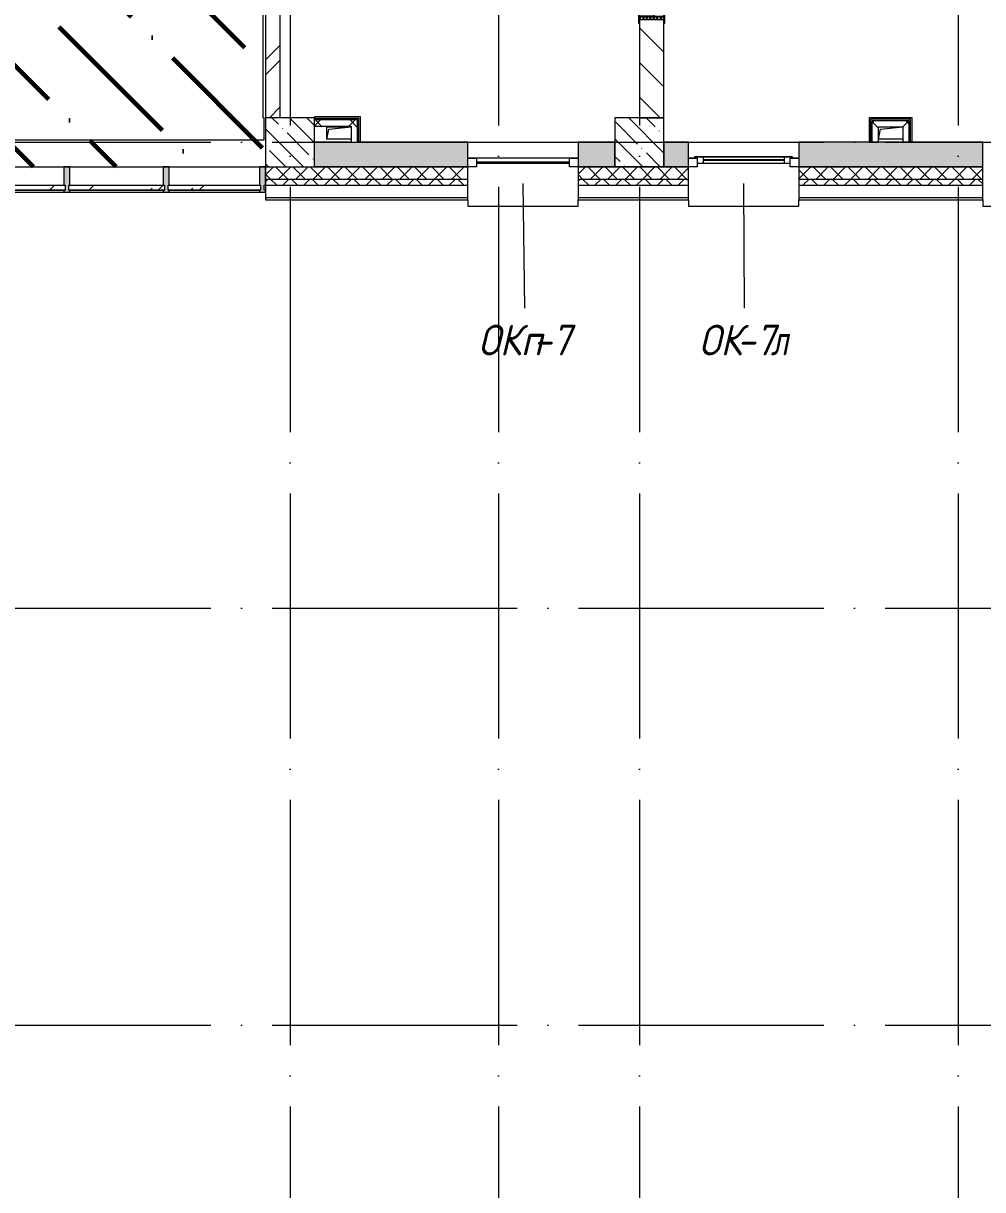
# Model space of a CAD drawing. Header units: millimetres. Extents: x -68946 to 288321, y -402657 to 324925.
# Drawn here: x 90212 to 98038, y 17884 to 27395 of the extents above; entities that cross this region are included whole.
import ezdxf

# ---------------------------------------------------------------- set-up
doc = ezdxf.new("R2010")
doc.units = ezdxf.units.MM
doc.linetypes.add('ADSK_Линия сетки', pattern=[2500, 2000, -250, 0, -250])
for name, color, linetype, lineweight in [('3.4) ПТ-2.15    4 вып', 200, 'Continuous', 60), ('A-DETL-GENF-OTLN', 250, 'Continuous', 5), ('A-DOOR-____-MCUT', 250, 'Continuous', 5), ('A-DOOR-____-OTLN', 250, 'Continuous', 5), ('A-DOOR-FRAM-MCUT', 31, 'Continuous', 5), ('A-DOOR-FRAM-OTLN', 31, 'Continuous', 5), ('A-FLOR-____-OTLN', 192, 'Continuous', 9), ('A-GLAZ-____-IDEN', 152, 'Continuous', 9), ('A-GLAZ-____-MCUT', 250, 'Continuous', 9), ('A-GLAZ-____-OTLN', 250, 'Continuous', 5), ('A-GLAZ-CWMG-MCUT', 51, 'Continuous', 9), ('A-GLAZ-CWMG-OTLN', 51, 'Continuous', 5), ('A-WALL-____-MCUT', 250, 'Continuous', 13), ('A-WALL-____-PATT', 250, 'Continuous', 13), ('A-WALL-FNSH-MCUT', 250, 'Continuous', 13), ('I-WALL-____-OTLN', 250, 'Continuous', 9), ('S-COLS-____-MCUT', 250, 'Continuous', 25), ('S-COLS-____-OTLN', 250, 'Continuous', 9), ('S-GRID-____-OTLN', 250, 'Continuous', 9)]:
    doc.layers.add(name, color=color, linetype=linetype, lineweight=lineweight)
doc.styles.add('ISOCPEUR_I', font='isocpeui.ttf', dxfattribs={"width": 0.9, "height": 12.5})
pattern_1 = [(45, (12287.91, -0.0006), (-141.42136, 141.42136), []), (135, (12287.91, -0.0006), (-141.42136, -141.42136), [])]

# ---------------------------------------------------------------- blocks, each defined once
blk = doc.blocks.new('Дверь_СКБ_2Ст_Внутренняя1 - Н_ВВ-14_2200x2600h_Инвентарные-42571459-АР1_Маркировочный план 1 этажа С2и3')
at = {"layer": 'A-DOOR-____-OTLN'}
h = blk.add_hatch(dxfattribs=at)
h.set_pattern_fill('FP_6', color=256, style=0, pattern_type=2)
h.set_pattern_definition([(135, (1201.41, 164.685), (-14.1421, -14.1421), []), (225, (1201.41, 164.685), (14.1421, -14.1421), [])])
h.paths.add_polyline_path([(1112.5, 20), (1112.5, 100), (1087.5, 100), (1087.5, -100), (1112.5, -100)])
at = {"layer": 'A-DOOR-FRAM-OTLN'}
h = blk.add_hatch(dxfattribs=at)
h.set_pattern_fill('FP_7', color=256, style=0, pattern_type=2)
h.set_pattern_definition([(45, (-921.384, 164.685), (-14.1421, 14.1421), []), (135, (-921.384, 164.685), (-14.1421, -14.1421), [])])
h.paths.add_polyline_path([(-1062.5, 20), (-1062.5, 100), (-1087.5, 100), (-1087.5, -100), (-1062.5, -100)])
at = {"layer": 'A-DOOR-____-MCUT'}
for p, q in [((-937.5, 1050), (-937.5, 100)), ((-897.5, 1050), (-937.5, 1050)), ((-897.5, 100), (-897.5, 1050)), ((962.5, 1050), (922.5, 1050)), ((922.5, 1050), (922.5, 100)), ((962.5, 100), (962.5, 1050)), ((-937.5, 100), (-897.5, 100)), ((922.5, 100), (962.5, 100))]:
    blk.add_line(p, q, dxfattribs=at)
at = {"layer": 'A-DOOR-____-OTLN'}
for centre, start, end in [((-937.5, 100), 0, 90), ((962.5, 100), 90, 180)]:
    blk.add_arc(centre, 950, start, end, dxfattribs=at)
at = {"layer": 'A-DOOR-FRAM-MCUT'}
for p, q in [((-1047.5, 108), (-1117.5, 108)), ((-1117.5, 108), (-1117.5, 100)), ((-1117.5, 100), (-1047.5, 100)), ((-1062.5, 100), (-1087.5, 100)), ((-1087.5, 100), (-1087.5, -100)), ((-937.5, 100), (-1062.5, 100)), ((-1062.5, 100), (-1062.5, 20)), ((-1062.5, -100), (-1062.5, 100)), ((-1047.5, 100), (-1062.5, 100)), ((-1062.5, 100), (-1062.5, 99)), ((-1062.5, 99), (-1047.5, 99)), ((-1047.5, 100), (-1047.5, 108)), ((-1047.5, 99), (-1047.5, 100)), ((-937.5, 60), (-937.5, 100)), ((962.5, 100), (962.5, 60)), ((1087.5, 100), (962.5, 100)), ((1142.5, 108), (1072.5, 108)), ((1072.5, 108), (1072.5, 100)), ((1087.5, 100), (1072.5, 100)), ((1072.5, 100), (1072.5, 99)), ((1072.5, 100), (1142.5, 100)), ((1072.5, 99), (1087.5, 99)), ((1087.5, 20), (1087.5, 100)), ((1112.5, 100), (1087.5, 100)), ((1087.5, 100), (1087.5, -100)), ((1087.5, 99), (1087.5, 100)), ((1112.5, -100), (1112.5, 100)), ((1142.5, 100), (1142.5, 108)), ((-1062.5, 20), (-927.5, 20)), ((-1047.5, 20), (-1062.5, 20)), ((-1062.5, 20), (-1062.5, -100)), ((-1047.5, -100), (-1047.5, 20)), ((-927.5, 60), (-937.5, 60)), ((-927.5, 20), (-927.5, 60)), ((962.5, 60), (952.5, 60)), ((952.5, 60), (952.5, 20)), ((952.5, 20), (1087.5, 20)), ((1087.5, 20), (1072.5, 20)), ((1072.5, 20), (1072.5, -100)), ((1087.5, -100), (1087.5, 20)), ((-1047.5, -100), (-1117.5, -100)), ((-1117.5, -100), (-1117.5, -108)), ((-1117.5, -108), (-1047.5, -108)), ((-1087.5, -100), (-1062.5, -100)), ((-1062.5, -100), (-1047.5, -100)), ((-1047.5, -108), (-1047.5, -100)), ((1072.5, -100), (1087.5, -100)), ((1142.5, -100), (1072.5, -100)), ((1072.5, -100), (1072.5, -108)), ((1072.5, -108), (1142.5, -108)), ((1087.5, -100), (1112.5, -100)), ((1142.5, -108), (1142.5, -100))]:
    blk.add_line(p, q, dxfattribs=at)
blk = doc.blocks.new('Окно_СКБ_1Ст1 - 120_Окно_СКБ_1Ст_900_ОКп7_E30-37601759-АР1_Маркировочный план 1 этажа С2и3')
at = {"layer": 'A-GLAZ-____-MCUT'}
for p, q in [((-450, -195), (-450, -125)), ((-450, -125), (-380, -125)), ((-380, -125), (-380, -195)), ((380, -195), (380, -125)), ((380, -125), (450, -125)), ((450, -125), (450, -195)), ((-380, -195), (-450, -195)), ((450, -195), (380, -195))]:
    blk.add_line(p, q, dxfattribs=at)
at = {"layer": 'A-GLAZ-____-MCUT', "lineweight": 5}
for p, q in [((380, -155), (-380, -155)), ((380, -165), (-380, -165))]:
    blk.add_line(p, q, dxfattribs=at)
at = {"layer": 'A-GLAZ-____-OTLN'}
blk.add_line((-450, -195), (450, -195), dxfattribs=at)
blk = doc.blocks.new('Окно_СКБ_1Ст1 - 120_Окно_СКБ_1Ст_900_ОК7Л-29020579-АР1_Маркировочный план 1 этажа С2и3')
at = {"layer": 'A-GLAZ-____-MCUT'}
for p, q in [((-450, -195), (-450, -125)), ((-450, -125), (-380, -125)), ((-380, -125), (-380, -195)), ((380, -155), (-380, -155)), ((-380, -155), (-380, -195)), ((-330, -205), (-330, -155)), ((330, -205), (330, -155)), ((380, -195), (380, -125)), ((380, -125), (450, -125)), ((380, -195), (380, -155)), ((450, -125), (450, -195)), ((-380, -195), (-450, -195)), ((-380, -195), (-400, -195)), ((-400, -195), (-400, -205)), ((-400, -205), (400, -205)), ((400, -205), (-400, -205)), ((450, -195), (380, -195)), ((400, -195), (380, -195)), ((400, -205), (400, -195))]:
    blk.add_line(p, q, dxfattribs=at)
at = {"layer": 'A-GLAZ-____-MCUT', "lineweight": 5}
for p, q in [((-330, -175), (330, -175)), ((330, -185), (-330, -185))]:
    blk.add_line(p, q, dxfattribs=at)
at = {"layer": 'A-GLAZ-____-OTLN'}
for p, q in [((-450, -195), (-400, -195)), ((400, -195), (450, -195))]:
    blk.add_line(p, q, dxfattribs=at)
blk = doc.blocks.new('WNW_Отлив1 - Отлив_металлический 2-28596055-АР1_Маркировочный план 1 этажа С2и3')
at = {"layer": 'A-GLAZ-____-OTLN'}
for p, q in [((450, 320), (-450, 320)), ((-450, 320), (-450, 270)), ((450, 270), (450, 320))]:
    blk.add_line(p, q, dxfattribs=at)
blk = doc.blocks.new('BSC_Колонна _Прямоугольная - 400x400-V37-АР1_Маркировочный план 1 этажа С2и3')
at = {"layer": 'S-COLS-____-OTLN', "lineweight": 5}
h = blk.add_hatch(dxfattribs=at)
h.set_pattern_fill('FP_80', color=256, style=0, pattern_type=2)
h.set_pattern_definition([(135, (-80099.98, -26425), (-142.5612, -142.5612), []), (135, (-79957.42, -26425), (-142.5612, -142.5612), [252.016, -50.403, 3.353, -47.05])])
h.paths.add_polyline_path([(-200, -200), (200, -199.9), (200, 200), (-200, 200), (-200, -199.9)])
at = {"layer": 'S-COLS-____-MCUT', "lineweight": 5}
for p, q in [((200, 200), (-200, 200)), ((-200, 200), (-200, -200)), ((200, -200), (200, 200)), ((-200, -200), (200, -200))]:
    blk.add_line(p, q, dxfattribs=at)
blk = doc.blocks.new('_Wn_-As_OpeningMEP_floor__Rectangular - _Wn_-As_OpeningMEP_floor__Rectangular-34852155-АР1_Маркировочный план 1 этажа С2и3')
at = {"layer": 'A-DETL-GENF-OTLN', "lineweight": 5}
for p, q in [((-82.3, 82.3), (100, 100)), ((-100, 0), (-82.3, 82.3))]:
    blk.add_line(p, q, dxfattribs=at)
blk = doc.blocks.new('PNS_Панель прямоугольная2 - Нр_Стекло - 40мм-V94-АР1_Маркировочный план 1 этажа С2и3')
at = {"layer": 'A-GLAZ-____-OTLN'}
h = blk.add_hatch(dxfattribs=at)
h.set_pattern_fill('FP_120', color=256, style=0, pattern_type=2)
h.set_pattern_definition([(45, (-77974.96, -25935), (-282.8427, 282.8427), [200, -600]), (45, (-78174.96, -26035), (-282.8427, 282.8427), [600, -200]), (45, (-77774.96, -26135), (-282.8427, 282.8427), [200, -600])])
h.paths.add_polyline_path([(-390, 0), (390, 0), (390, 40), (-390, 40)])
at = {"layer": 'A-GLAZ-____-MCUT', "lineweight": 5}
for p, q in [((-380, 40), (380, 40)), ((380, 0), (-380, 0))]:
    blk.add_line(p, q, dxfattribs=at)
at = {"layer": 'A-GLAZ-____-OTLN'}
blk.add_line((-390, 0), (390, 0), dxfattribs=at)
blk = doc.blocks.new('PNS_Панель прямоугольная2 - Нр_Стекло - 40мм-V95-АР1_Маркировочный план 1 этажа С2и3')
at = {"layer": 'A-GLAZ-____-OTLN'}
h = blk.add_hatch(dxfattribs=at)
h.set_pattern_fill('FP_121', color=256, style=0, pattern_type=2)
h.set_pattern_definition([(45, (-78784.96, -25935), (-282.8427, 282.8427), [200, -600]), (45, (-78984.96, -26035), (-282.8427, 282.8427), [600, -200]), (45, (-78584.96, -26135), (-282.8427, 282.8427), [200, -600])])
h.paths.add_polyline_path([(-237.3, 0), (390, 0), (390, 40), (-390, 40), (-390, 0), (-380, 0)])
at = {"layer": 'A-GLAZ-____-MCUT', "lineweight": 5}
for p, q in [((-380, 40), (380, 40)), ((380, 0), (-380, 0))]:
    blk.add_line(p, q, dxfattribs=at)
at = {"layer": 'A-GLAZ-____-OTLN'}
blk.add_line((-390, 0), (390, 0), dxfattribs=at)
blk = doc.blocks.new('PNS_Панель прямоугольная2 - Нр_Стекло - 40мм-36086614-АР1_Маркировочный план 1 этажа С2и3')
at = {"layer": 'A-GLAZ-____-OTLN'}
h = blk.add_hatch(dxfattribs=at)
h.set_pattern_fill('FP_122', color=256, style=0, pattern_type=2)
h.set_pattern_definition([(45, (-79582.47, -25935), (-282.8427, 282.8427), [200, -600]), (45, (-79782.47, -26035), (-282.8427, 282.8427), [600, -200]), (45, (-79382.47, -26135), (-282.8427, 282.8427), [200, -600])])
h.paths.add_polyline_path([(332.1, 0), (377.5, 0), (377.5, 40), (-377.5, 40), (-377.5, 0), (-367.4, 0)])
at = {"layer": 'A-GLAZ-____-MCUT', "lineweight": 5}
for p, q in [((-367.5, 40), (367.5, 40)), ((367.5, 0), (-367.5, 0))]:
    blk.add_line(p, q, dxfattribs=at)
at = {"layer": 'A-GLAZ-____-OTLN'}
blk.add_line((-377.5, 0), (377.5, 0), dxfattribs=at)
blk = doc.blocks.new('Прямоугольный импост - Импост структурный с накладкой - 190мм-V96-АР1_Маркировочный план 1 этажа С2и3')
at = {"layer": 'A-GLAZ-CWMG-OTLN'}
blk.add_hatch(color=50, dxfattribs=at).paths.add_polyline_path([(-40, 17), (0, 17), (0, 0), (-10, 0), (-10, -40), (0, -40.1), (0, -190), (-50, -190), (-50, -40), (-40, -38.8), (-40, 0), (-50, 0), (-50, 17)])
at = {"layer": 'A-GLAZ-CWMG-MCUT', "lineweight": 5}
for p, q in [((-50, 0), (-50, 17)), ((-50, 17), (0, 17)), ((-40, 0), (-50, 0)), ((-40, -40), (-40, 0)), ((0, 0), (-10, 0)), ((-10, 0), (-10, -40)), ((0, 17), (0, 0)), ((-50, -190), (-50, -40)), ((-50, -40), (-40, -40)), ((-10, -40), (0, -40)), ((0, -40), (0, -190)), ((0, -190), (-50, -190))]:
    blk.add_line(p, q, dxfattribs=at)
blk = doc.blocks.new('Прямоугольный импост - Импост структурный с накладкой - 190мм-36086511-АР1_Маркировочный план 1 этажа С2и3')
at = {"layer": 'A-GLAZ-CWMG-OTLN'}
for p, q in [((76685, 26225), (77445, 26225)), ((76685, 26018), (77445, 26018))]:
    blk.add_line(p, q, dxfattribs=at)
blk = doc.blocks.new('Прямоугольный импост - Импост структурный с накладкой - 190мм-V97-АР1_Маркировочный план 1 этажа С2и3')
at = {"layer": 'A-GLAZ-CWMG-OTLN'}
for p, q in [((79115, 26075), (79115, 26225)), ((79115, 26225), (79850, 26225)), ((79115, 26018), (79115, 26035)), ((79115, 26018), (79850, 26018))]:
    blk.add_line(p, q, dxfattribs=at)
blk = doc.blocks.new('Прямоугольный импост - Импост структурный с накладкой - 190мм-21718787-АР1_Маркировочный план 1 этажа С2и3')
at = {"layer": 'A-GLAZ-CWMG-OTLN'}
blk.add_hatch(color=50, dxfattribs=at).paths.add_polyline_path([(25, -40), (25, -190), (-25, -190), (-25, -40), (-15, -40), (-15, 0), (-25, 0), (-25, 17), (25, 17), (25, 0), (15, 0), (15, -40)])
at = {"layer": 'A-GLAZ-CWMG-MCUT', "lineweight": 5}
for p, q in [((-25, 0), (-25, 17)), ((-25, 17), (25, 17)), ((-15, 0), (-25, 0)), ((-15, -40), (-15, 0)), ((25, 0), (15, 0)), ((15, 0), (15, -40)), ((25, 17), (25, 0)), ((-25, -190), (-25, -40)), ((-25, -40), (-15, -40)), ((15, -40), (25, -40)), ((25, -40), (25, -190)), ((25, -190), (-25, -190))]:
    blk.add_line(p, q, dxfattribs=at)

msp = doc.modelspace()

# ---------------------------------------------------------------- hatches: boundary and pattern name
at = {"layer": '3.4) ПТ-2.15    4 вып'}
h = msp.add_hatch(dxfattribs=at)
h.set_pattern_fill('ANSI36', color=256, scale=150, angle=90)
h.paths.add_polyline_path([(92162.8919, 36194.9403), (87287.8919, 36194.9403), (87287.8919, 26225), (92162.8919, 26225)])
at = {"layer": 'A-WALL-____-PATT', "lineweight": 15, "true_color": 0x000000}
h = msp.add_hatch(dxfattribs=at)
h.set_pattern_fill('FP_4', color=18, style=0, pattern_type=2)
h.set_pattern_definition([(45, (12287.9, -0.0006), (-251.4472, 251.4472), []), (45, (12287.9, 381), (-251.4472, 251.4472), [])])
h.paths.add_polyline_path([(92307.8919, 26625), (92307.8915, 26625.0216), (92307.87, 32324.9994), (92187.8919, 32324.9994), (92187.8919, 26625), (92307.87, 26625)])
h.paths.add_polyline_path([(92307.87, 32724.9994), (92307.8919, 32724.9994), (92307.87, 32985), (92187.8919, 32985), (92187.8919, 32724.9994)])
h.paths.add_polyline_path([(92187.8919, 34085), (92307.8919, 34085), (92307.8919, 35574.9994), (92187.8919, 35574.9994), (92187.8919, 34115)])
h.paths.add_polyline_path([(92307.8919, 35974.9994), (92307.8919, 36074.9403), (92187.8919, 36074.9403), (92187.8919, 35974.9994)])
h = msp.add_hatch(dxfattribs=at)
h.set_pattern_fill('FP_2', color=18, style=0, pattern_type=2)
h.set_pattern_definition([(135, (12287.91, -0.0006), (-141.42136, -141.42136), [])])
h.paths.add_polyline_path([(95437.8919, 26624.9994), (95437.8919, 27424.9994), (95237.8919, 27424.9994), (95237.8919, 26624.9994)])
h.paths.add_polyline_path([(95237.8919, 29624.9994), (95437.8919, 29624.9994), (95437.8919, 35574.9994), (95237.8919, 35574.9994), (95237.8919, 29654.9994)])
h = msp.add_hatch(dxfattribs=at)
h.set_pattern_fill('FP_83', color=18, style=0, pattern_type=2)
h.set_pattern_definition(pattern_1)
h.paths.add_polyline_path([(92587.8919, 26557), (92937.4655, 26557), (92937.4655, 26607), (92587.8919, 26607)])
h = msp.add_hatch(dxfattribs=at)
h.set_pattern_fill('FP_83', color=18, style=0, pattern_type=2)
h.set_pattern_definition(pattern_1)
h.paths.add_polyline_path([(92887.4655, 26425), (92937.4655, 26425), (92937.4655, 26557), (92887.4655, 26557), (92887.4655, 26449.9994)])
h = msp.add_hatch(dxfattribs=at)
h.set_pattern_fill('FP_83', color=18, style=0, pattern_type=2)
h.set_pattern_definition(pattern_1)
h.paths.add_polyline_path([(97437.4655, 26549.9994), (97437.4655, 26599.9994), (97137.4655, 26599.9994), (97137.4655, 26549.9994), (97387.4655, 26549.9994)])
h = msp.add_hatch(dxfattribs=at)
h.set_pattern_fill('FP_83', color=18, style=0, pattern_type=2)
h.set_pattern_definition(pattern_1)
h.paths.add_polyline_path([(97137.4655, 26425), (97187.4655, 26425), (97187.4655, 26549.9994), (97137.4655, 26548.8366), (97137.4655, 26445.8436)])
h = msp.add_hatch(dxfattribs=at)
h.set_pattern_fill('FP_3', color=18, style=0, pattern_type=2)
h.set_pattern_definition([(50, (12287.9, -0.0006), (364.3679, -31.8783), [38.1, -419.1]), (355, (12287.9, -0.0006), (-70.4859, 382.1133), [30.48, -335.28]), (100.451, (12318.28, -2.66), (293.885, 350.2334), [32.38, -356.18]), (46.184, (12287.9, 101.6), (542.1585, -84.0858), [57.15, -628.65]), (96.636, (12333.1, 94.6), (474.805, 494.8554), [48.57, -534.27]), (351.184, (12287.9, 101.6), (474.8102, 494.85), [45.72, -502.92]), (21, (12338.7, 76.2), (303.2285, -204.5305), [38.1, -419.1]), (326, (12338.7, 76.2), (123.6039, 368.376), [30.48, -335.28]), (71.451, (12364, 59.16), (426.8341, 163.8427), [32.38, -356.18]), (37.5, (12287.91, -0.0006), (6.17665, 169.11015), [16.764, -314.452, 16.764, -323.596, -336.55]), (37.5, (12287.91, -0.0006), (6.17665, 169.11015), [-671.576, 16.764, -319.786]), (7.5, (12287.91, -0.0006), (133.63888, 200.3615), [16.764, -177.292, 16.764, -306.832, -128.27]), (7.5, (12287.91, -0.0006), (133.63888, 200.3615), [-517.652, 16.764, -111.506]), (327.5, (12174.63, -0.0006), (271.18182, -11.45836), [16.764, -110.236, 16.764, -379.476, -525.78]), (327.5, (12174.63, -0.0006), (271.18182, -11.45836), [-523.24, 16.764, -509.016]), (317.5, (12123.83, -0.0006), (296.2585, 50.85285), [16.764, -148.336, 16.764, -246.38, -373.38]), (317.5, (12123.83, -0.0006), (296.2585, 50.85285), [-428.244, 16.764, -356.616])])
h.paths.add_polyline_path([(112437.9138, 26225), (113447.9138, 26225.0597), (113447.9138, 26425), (112437.9138, 26425), (112437.9138, 26225.0597)])
h.paths.add_polyline_path([(111239.8528, 26225), (111537.9138, 26225.0597), (111537.9138, 26425), (110637.9138, 26425), (110637.9138, 26225)])
h.paths.add_polyline_path([(107637.9138, 26225), (107637.9138, 26425), (106737.9138, 26425), (106737.9138, 26225), (107138.9863, 26225)])
h.paths.add_polyline_path([(105772.0308, 26225), (105837.9138, 26225.0597), (105837.9138, 26425), (105037.8919, 26425), (105037.8919, 26225)])
h.paths.add_polyline_path([(101937.9138, 26225), (101937.9138, 26425), (101137.8919, 26425), (101137.8919, 26225), (101671.1643, 26225)])
h.paths.add_polyline_path([(103108.8499, 26225), (103737.9138, 26225.0597), (103737.9138, 26425), (102837.9138, 26425), (102837.9138, 26225), (103038.1198, 26225)])
h.paths.add_polyline_path([(98937.9138, 26225), (99837.9138, 26225.0597), (99837.9138, 26425), (98937.9138, 26425), (98937.9138, 26225.0597)])
h.paths.add_polyline_path([(98037.9138, 26225), (98037.9138, 26425), (96537.9138, 26425), (96537.9138, 26225), (97570.2978, 26225)])
h.paths.add_polyline_path([(92587.8919, 26225), (93837.9138, 26225.0597), (93837.9138, 26425), (92587.8919, 26425), (92588.0037, 26225.0597)])
h.paths.add_polyline_path([(108787.8919, 26225.0597), (108787.8919, 26425), (108537.9138, 26425), (108537.9884, 26225.0597)])
h.paths.add_polyline_path([(109737.9138, 26225.0597), (109737.9138, 26425), (109187.8919, 26425), (109188.056, 26225.0597)])
h.paths.add_polyline_path([(94737.9138, 26225.0597), (95037.8919, 26225.0597), (95037.8919, 26425), (94737.9138, 26425), (94737.9138, 26405.955)])
h.paths.add_polyline_path([(95637.9138, 26225.0597), (95637.9138, 26425), (95437.8919, 26425), (95437.8919, 26225.0597), (95637.8542, 26225.0597)])
h = msp.add_hatch(dxfattribs=at)
h.set_pattern_fill('FP_52', color=18, style=0, pattern_type=2)
h.set_pattern_definition([(45, (12287.91, -0.0006), (-70.71068, 70.71068), []), (135, (12287.91, -0.0006), (-70.71068, -70.71068), [])])
h.paths.add_polyline_path([(116717.9144, 26125.0597), (116987.8919, 26125.0597), (116987.8548, 26225), (116717.8919, 26225), (116717.8919, 26223.0597), (116754.8919, 26223.0597), (116754.8919, 26215.0597), (116717.8919, 26215.0597), (116717.8919, 26125.0597)])
h.paths.add_polyline_path([(115377.8919, 26125.0597), (115617.8919, 26125.0597), (115617.8919, 26215.0597), (115580.8919, 26215.0597), (115580.8919, 26223.0597), (115617.8919, 26223.0597), (115617.8203, 26225), (115377.8919, 26225), (115377.8919, 26223.0597), (115414.8919, 26223.0597), (115414.8919, 26215.0597), (115377.8919, 26215.0597), (115377.8919, 26135.5435)])
h.paths.add_polyline_path([(113647.8919, 26125.0597), (113647.8919, 26215.0597), (113610.8919, 26215.0597), (113610.8919, 26223.0597), (113647.8919, 26223.0597), (113647.8851, 26225.0597), (112437.9138, 26225), (112437.9138, 26125.0597), (113447.9138, 26125.0597)])
h.paths.add_polyline_path([(107138.9863, 26125.0597), (107637.9138, 26125.0597), (107637.3768, 26225), (106737.9138, 26225), (106737.9138, 26125.0597)])
h.paths.add_polyline_path([(109737.9138, 26125.0597), (109737.9138, 26225.0597), (108537.9138, 26225), (108537.9138, 26125.0597)])
h.paths.add_polyline_path([(110637.9138, 26125.0597), (111537.9138, 26125.0597), (111537.3768, 26225), (110637.9138, 26225), (110637.9138, 26187.1895)])
h.paths.add_polyline_path([(105772.0308, 26125.0597), (105837.9138, 26125.0597), (105837.1978, 26225), (104637.9138, 26225), (104637.9138, 26125.0597), (105699.7438, 26125.0597)])
h.paths.add_polyline_path([(103038.1198, 26125.0597), (103737.9138, 26125.0597), (103737.3768, 26225), (102837.9138, 26225), (102837.9138, 26125.0597)])
h.paths.add_polyline_path([(101671.1643, 26125.0597), (101937.9138, 26125.0597), (101937.1978, 26225), (100737.9138, 26225), (100737.9138, 26125.0597), (101137.8919, 26125.0597)])
h.paths.add_polyline_path([(98937.9138, 26125.0597), (99837.9138, 26125.0597), (99837.3768, 26225), (98937.9138, 26225)])
h.paths.add_polyline_path([(97570.2978, 26125.0597), (98037.9138, 26125.0597), (98037.9138, 26225), (96537.9138, 26225), (96537.9138, 26125.0597)])
h.paths.add_polyline_path([(93837.9138, 26125.0597), (93836.9293, 26225), (92187.8919, 26224.9994), (92187.8919, 26125.0597), (93469.4313, 26125.0597)])
h.paths.add_polyline_path([(95437.8919, 26125.0597), (95637.9138, 26125.0597), (95637.9138, 26225.0597), (94737.9138, 26225), (94737.9138, 26125.0597), (94836.3868, 26125.0597)])
h.paths.add_polyline_path([(88001.6092, 26125.0597), (88137.8919, 26125.0597), (88137.5273, 26225), (87757.9138, 26225), (87757.9138, 26125.0597)])
h.paths.add_polyline_path([(86487.9138, 26125.0597), (87157.9138, 26125.0597), (87157.9138, 26224.9994), (86487.9138, 26225)])
h = msp.add_hatch(dxfattribs=at)
h.set_pattern_fill('FP_53', color=18, style=0, pattern_type=2)
h.set_pattern_definition([(135, (12287.91, -0.0006), (-84.85281, -84.85281), []), (225, (12287.91, -0.0006), (84.85281, -84.85281), [])])
h.paths.add_polyline_path([(115377.8919, 26075.0597), (115617.8919, 26075.0597), (115617.8919, 26125.0597), (115377.8919, 26125.0597), (115377.8919, 26115.0597)])
h.paths.add_polyline_path([(116837.9144, 26075.0597), (116887.9144, 26075.0597), (116887.9144, 26125.0597), (116717.8919, 26125.0597), (116717.9144, 26075.0597), (116737.9144, 26075.0597)])
h.paths.add_polyline_path([(113647.8919, 26075.0597), (113647.8919, 26125.0597), (112437.9138, 26125.0597), (112437.9138, 26075.0597), (113447.9138, 26075.0597)])
h.paths.add_polyline_path([(111537.9138, 26075.0597), (111537.9138, 26125.0597), (110637.9138, 26125.0597), (110637.9138, 26075.0597), (111239.8528, 26075.0597)])
h.paths.add_polyline_path([(108537.9138, 26075.0597), (109737.9138, 26075.0597), (109737.9138, 26125.0597), (108537.9138, 26125.0597)])
h.paths.add_polyline_path([(107637.9138, 26075.0597), (107637.9138, 26125.0597), (106737.9138, 26125.0597), (106737.9138, 26075.0597), (107138.9863, 26075.0597)])
h.paths.add_polyline_path([(105772.0308, 26075.0597), (105837.9138, 26075.0597), (105837.9138, 26125.0597), (104637.9138, 26125.0597), (104637.9138, 26075.0597)])
h.paths.add_polyline_path([(103038.1198, 26075.0597), (103737.9138, 26075.0597), (103737.9138, 26125.0597), (102837.9138, 26125.0597), (102837.9138, 26075.0597)])
h.paths.add_polyline_path([(101725.6697, 26075.0597), (101937.9138, 26075.0597), (101937.9138, 26125.0597), (100737.9138, 26125.0597), (100737.9138, 26075.0597), (101671.1643, 26075.0597)])
h.paths.add_polyline_path([(99837.9138, 26075.0597), (99837.9138, 26125.0597), (98937.9138, 26125.0597), (98937.9138, 26075.0597)])
h.paths.add_polyline_path([(97570.2978, 26075.0597), (98037.9138, 26075.0597), (98037.9138, 26125.0597), (96537.9138, 26125.0597), (96537.9138, 26075.0597)])
h.paths.add_polyline_path([(95437.8919, 26075.0597), (95637.9138, 26075.0597), (95637.9138, 26125.0597), (94737.9138, 26125.0597), (94737.9138, 26075.0597), (94836.3868, 26075.0597)])
h.paths.add_polyline_path([(92187.8919, 26075.0597), (93837.9138, 26075.0597), (93837.9138, 26125.0597), (92187.8919, 26125.0597)])
h.paths.add_polyline_path([(86634.6537, 26075.0597), (87157.9138, 26075.0597), (87157.9138, 26125.0597), (86487.9138, 26125.0597), (86487.9138, 26075.0597)])
h.paths.add_polyline_path([(88001.6092, 26075.0597), (88137.8919, 26075.0597), (88137.8919, 26125.0597), (87757.9138, 26125.0597), (87757.9138, 26075.0597)])
at = {"layer": 'S-COLS-____-OTLN', "lineweight": 5, "true_color": 0x000000}
h = msp.add_hatch(dxfattribs=at)
h.set_pattern_fill('FP_1', color=18, style=0, pattern_type=2)
h.set_pattern_definition([(135, (12287.91, -0.0006), (-142.5612, -142.5612), []), (135, (12430.48, -0.0006), (-142.5612, -142.5612), [252.016, -50.403, 3.353, -47.05])])
h.paths.add_polyline_path([(95037.8919, 26225.0597), (95437.8919, 26225.0597), (95437.8919, 26624.9994), (95037.8919, 26624.9994), (95037.8919, 26410.9416)])

# ---------------------------------------------------------------- linework, layer by layer
at = {"layer": 'A-FLOR-____-OTLN', "color": 18, "lineweight": 5, "true_color": 0x000000}
for p, q in [((92167.8919, 26625), (92167.8919, 32324.9994)), ((95437.8919, 27394.9994), (95437.8919, 29654.9994)), ((92177.8919, 26625), (92167.8919, 26625)), ((92177.8919, 26444.9994), (92177.8919, 26625)), ((92687.4655, 26449.9994), (92687.4655, 26549.9994)), ((92687.4655, 26549.9994), (92887.4655, 26549.9994)), ((88025.4138, 26444.9994), (92177.8919, 26444.9994)), ((92887.4655, 26449.9994), (92687.4655, 26449.9994)), ((97387.4655, 26449.9994), (97187.4655, 26449.9994)), ((88137.8919, 26225.0597), (92187.8919, 26225.0597))]:
    msp.add_line(p, q, dxfattribs=at)
at = {"layer": 'A-GLAZ-____-IDEN', "color": 18, "lineweight": 15, "true_color": 0x000000}
for p, q in [((94287.9138, 26090.0597), (94299.8544, 25071.1457)), ((96087.9138, 26090.0597), (96092.4156, 25071.1457))]:
    msp.add_line(p, q, dxfattribs=at)
at = {"layer": 'A-WALL-____-MCUT', "color": 18, "lineweight": 15, "true_color": 0x000000}
for p, q in [((92187.8919, 32324.9994), (92187.8919, 26625)), ((92307.8919, 26625), (92307.8919, 32324.9994)), ((95237.8919, 27394.9994), (95237.8919, 26624.9994)), ((95437.8919, 26624.9994), (95437.8919, 27394.9994)), ((92949.9655, 26619.5), (92587.8919, 26619.5)), ((92937.4655, 26607), (92587.8919, 26607)), ((92587.8919, 26557), (92887.4655, 26557)), ((92887.4655, 26557), (92887.4655, 26425)), ((92937.4655, 26425), (92937.4655, 26607)), ((92949.9655, 26425), (92949.9655, 26619.5)), ((95237.8919, 26624.9994), (95437.8919, 26624.9994)), ((97449.9655, 26612.4994), (97124.9655, 26612.4994)), ((97124.9655, 26425), (97124.9655, 26612.4994)), ((97437.4655, 26599.9994), (97137.4655, 26599.9994)), ((97137.4655, 26425), (97137.4655, 26599.9994)), ((97187.4655, 26549.9994), (97387.4655, 26549.9994)), ((97187.4655, 26425), (97187.4655, 26549.9994)), ((97387.4655, 26549.9994), (97387.4655, 26425)), ((97437.4655, 26425), (97437.4655, 26599.9994)), ((97449.9655, 26425), (97449.9655, 26612.4994)), ((92887.4655, 26425), (92587.8919, 26425)), ((92887.4655, 26425), (92937.4655, 26425)), ((93837.9138, 26425), (92937.4655, 26425)), ((93837.9138, 26225), (93837.9138, 26425)), ((95037.8919, 26425), (94737.9138, 26425)), ((94737.9138, 26425), (94737.9138, 26225)), ((95037.8919, 26225), (95037.8919, 26425)), ((95637.9138, 26425), (95437.8919, 26425)), ((95437.8919, 26425), (95437.8919, 26225)), ((95637.9138, 26225), (95637.9138, 26425)), ((98037.9138, 26425), (96537.9138, 26425)), ((96537.9138, 26425), (96537.9138, 26225)), ((97137.4655, 26425), (97187.4655, 26425)), ((97387.4655, 26425), (97437.4655, 26425)), ((98037.9138, 26225), (98037.9138, 26425)), ((92187.8919, 26224.9994), (92187.8919, 26125.0597)), ((93837.9138, 26225.0597), (92587.8919, 26225.0597)), ((92587.8919, 26225), (93837.9138, 26225)), ((93837.9138, 26125.0597), (93837.9138, 26225)), ((95637.9138, 26225.0597), (94737.9138, 26225.0597)), ((94737.9138, 26225), (94737.9138, 26125.0597)), ((94737.9138, 26225), (95037.8919, 26225)), ((95437.8919, 26225), (95637.9138, 26225)), ((95637.9138, 26125.0597), (95637.9138, 26225)), ((98037.9138, 26225.0597), (96537.9138, 26225.0597)), ((96537.9138, 26225), (96537.9138, 26125.0597)), ((96537.9138, 26225), (98037.9138, 26225)), ((98037.9138, 26125.0597), (98037.9138, 26225)), ((92187.8919, 26125.0597), (92187.8919, 26075.0597)), ((92187.8919, 26125.0597), (93837.9138, 26125.0597)), ((92187.8919, 26075.0597), (92187.8919, 25975.0597)), ((92187.8919, 26075.0597), (93837.9138, 26075.0597)), ((93837.9138, 26075.0597), (93837.9138, 26125.0597)), ((93837.9138, 25975.0597), (93837.9138, 26075.0597)), ((94737.9138, 26125.0597), (94737.9138, 26075.0597)), ((94737.9138, 26125.0597), (95637.9138, 26125.0597)), ((94737.9138, 26075.0597), (94737.9138, 25975.0597)), ((94737.9138, 26075.0597), (95637.9138, 26075.0597)), ((95637.9138, 26075.0597), (95637.9138, 26125.0597)), ((95637.9138, 25975.0597), (95637.9138, 26075.0597)), ((96537.9138, 26125.0597), (96537.9138, 26075.0597)), ((96537.9138, 26125.0597), (98037.9138, 26125.0597)), ((96537.9138, 26075.0597), (96537.9138, 25975.0597)), ((96537.9138, 26075.0597), (98037.9138, 26075.0597)), ((98037.9138, 26075.0597), (98037.9138, 26125.0597)), ((98037.9138, 25975.0597), (98037.9138, 26075.0597)), ((92187.8919, 25975.0597), (93837.9138, 25975.0597)), ((94737.9138, 25975.0597), (95637.9138, 25975.0597)), ((96537.9138, 25975.0597), (98037.9138, 25975.0597))]:
    msp.add_line(p, q, dxfattribs=at)
at = {"layer": 'A-WALL-FNSH-MCUT', "lineweight": 15}
for p, q in [((92962.4655, 26632), (92587.8919, 26632)), ((92587.8919, 26632), (92587.8919, 26624.9994)), ((92962.4655, 26425), (92962.4655, 26632)), ((97462.4655, 26624.9994), (97112.4655, 26624.9994)), ((97112.4655, 26624.9994), (97112.4655, 26425)), ((97462.4655, 26425), (97462.4655, 26624.9994)), ((97112.4655, 26425), (97137.4655, 26425)), ((97437.4655, 26425), (97462.4655, 26425)), ((92187.8919, 25975.0597), (92187.8919, 25955.0597)), ((93837.9138, 25955.0597), (93837.9138, 25975.0597)), ((94737.9138, 25975.0597), (94737.9138, 25955.0597)), ((95637.9138, 25955.0597), (95637.9138, 25975.0597)), ((96537.9138, 25975.0597), (96537.9138, 25955.0597)), ((98037.9138, 25955.0597), (98037.9138, 25975.0597)), ((92187.8919, 25955.0597), (93837.9138, 25955.0597)), ((94737.9138, 25955.0597), (95637.9138, 25955.0597)), ((96537.9138, 25955.0597), (98037.9138, 25955.0597))]:
    msp.add_line(p, q, dxfattribs=at)
at = {"layer": 'I-WALL-____-OTLN', "color": 18, "lineweight": 15, "true_color": 0x000000}
for p, q in [((93837.9138, 26425), (94737.9138, 26425)), ((95637.9138, 26425), (96537.9138, 26425)), ((98037.9138, 26425), (98937.9138, 26425))]:
    msp.add_line(p, q, dxfattribs=at)
at = {"layer": 'S-COLS-____-MCUT', "color": 18, "lineweight": 5, "true_color": 0x000000}
for p, q in [((95237.8919, 26624.9994), (95037.8919, 26624.9994)), ((95037.8919, 26624.9994), (95037.8919, 26425)), ((95437.8919, 26425), (95437.8919, 26624.9994)), ((95037.8919, 26224.9994), (95437.8919, 26224.9994))]:
    msp.add_line(p, q, dxfattribs=at)
at = {"layer": 'S-COLS-____-OTLN', "color": 18, "lineweight": 5, "true_color": 0x000000}
for p, q in [((95437.8919, 26624.9994), (95237.8919, 26624.9994)), ((95037.8919, 26425), (95037.8919, 26224.9994)), ((95437.8919, 26224.9994), (95437.8919, 26425))]:
    msp.add_line(p, q, dxfattribs=at)
at = {"layer": 'S-GRID-____-OTLN', "color": 18, "linetype": 'ADSK_Линия сетки', "true_color": 0x000000}
for p, q in [((92387.9138, 61063.6538), (92387.9138, -2919.5356)), ((94087.9138, 61063.6538), (94087.9138, -2919.5356)), ((95237.9138, 61063.6538), (95237.9138, -2919.5356)), ((97837.9138, 61063.6538), (97837.9138, -2919.5356)), ((77240.3519, 26425), (168626.8279, 26425)), ((77240.3519, 22625), (167356.8279, 22625)), ((77240.3519, 19225), (168626.8279, 19225))]:
    msp.add_line(p, q, dxfattribs=at)

# ---------------------------------------------------------------- block references
at = {"layer": 'A-DOOR-____-OTLN', "color": 18, "true_color": 0x000000, "rotation": 269.9999999999999}
msp.add_blockref('Дверь_СКБ_2Ст_Внутренняя1 - Н_ВВ-14_2200x2600h_Инвентарные-42571459-АР1_Маркировочный план 1 этажа С2и3', (95337.8919, 28537.4994), dxfattribs=at)
at = {"layer": 'A-GLAZ-____-MCUT', "color": 18, "lineweight": 5, "true_color": 0x000000}
for name, p in [('PNS_Панель прямоугольная2 - Нр_Стекло - 40мм-V94-АР1_Маркировочный план 1 этажа С2и3', (90162.87, 26035)), ('PNS_Панель прямоугольная2 - Нр_Стекло - 40мм-V95-АР1_Маркировочный план 1 этажа С2и3', (90972.87, 26035)), ('PNS_Панель прямоугольная2 - Нр_Стекло - 40мм-36086614-АР1_Маркировочный план 1 этажа С2и3', (91770.381, 26035))]:
    msp.add_blockref(name, p, dxfattribs=at)
at = {"layer": 'A-GLAZ-____-OTLN', "color": 18, "true_color": 0x000000}
for p in [(92787.4655, 26449.9994), (97287.4655, 26449.9994)]:
    msp.add_blockref('_Wn_-As_OpeningMEP_floor__Rectangular - _Wn_-As_OpeningMEP_floor__Rectangular-34852155-АР1_Маркировочный план 1 этажа С2и3', p, dxfattribs=at)
at = {"layer": 'A-GLAZ-____-OTLN', "color": 18, "true_color": 0x000000, "rotation": 180}
for name, p in [('Окно_СКБ_1Ст1 - 120_Окно_СКБ_1Ст_900_ОКп7_E30-37601759-АР1_Маркировочный план 1 этажа С2и3', (94287.9138, 26100.0597)), ('Окно_СКБ_1Ст1 - 120_Окно_СКБ_1Ст_900_ОК7Л-29020579-АР1_Маркировочный план 1 этажа С2и3', (96087.9138, 26100.0597))]:
    msp.add_blockref(name, p, dxfattribs=at)
at = {"layer": 'A-GLAZ-____-OTLN', "color": 18, "lineweight": 15, "true_color": 0x000000, "rotation": 180}
for p in [(94287.9138, 26225.0597), (96087.9138, 26225.0597), (98487.9138, 26225.0597)]:
    msp.add_blockref('WNW_Отлив1 - Отлив_металлический 2-28596055-АР1_Маркировочный план 1 этажа С2и3', p, dxfattribs=at)
at = {"layer": 'A-GLAZ-CWMG-OTLN', "color": 18, "true_color": 0x000000}
for name, p in [('Прямоугольный импост - Импост структурный с накладкой - 190мм-36086511-АР1_Маркировочный план 1 этажа С2и3', (13097.9138, -0.0006)), ('Прямоугольный импост - Импост структурный с накладкой - 190мм-36086511-АР1_Маркировочный план 1 этажа С2и3', (13907.9138, -0.0006)), ('Прямоугольный импост - Импост структурный с накладкой - 190мм-V97-АР1_Маркировочный план 1 этажа С2и3', (12287.9138, -0.0006))]:
    msp.add_blockref(name, p, dxfattribs=at)
at = {"layer": 'A-GLAZ-CWMG-OTLN', "color": 18, "true_color": 0x000000, "extrusion": (0, 0, -1), "rotation": 180}
for name, p in [('Прямоугольный импост - Импост структурный с накладкой - 190мм-21718787-АР1_Маркировочный план 1 этажа С2и3', (-90567.87, 26035)), ('Прямоугольный импост - Импост структурный с накладкой - 190мм-21718787-АР1_Маркировочный план 1 этажа С2и3', (-91377.87, 26035)), ('Прямоугольный импост - Импост структурный с накладкой - 190мм-V96-АР1_Маркировочный план 1 этажа С2и3', (-92187.8919, 26035))]:
    msp.add_blockref(name, p, dxfattribs=at)
at = {"layer": 'S-COLS-____-OTLN', "color": 18, "lineweight": 5, "true_color": 0x000000}
msp.add_blockref('BSC_Колонна _Прямоугольная - 400x400-V37-АР1_Маркировочный план 1 этажа С2и3', (92387.8919, 26424.9994), dxfattribs=at)

# ---------------------------------------------------------------- texts
at = {"layer": 'A-GLAZ-____-IDEN', "color": 18, "lineweight": 15, "true_color": 0x000000, "char_height": 250, "attachment_point": 1, "style": 'ISOCPEUR_I'}
for s, insert, width in [('ОКп', (93922.9564, 24937.4998), 541.139062), ('-7', (94369.4408, 24937.4998), 336.70875), ('ОК', (95722.9564, 24937.4998), 372.784687), ('-7', (96030.5346, 24937.4998), 336.70875), ('\\fISOCPEUR|b0|i1|c204|p34|;\\W.75;л', (96308.3471, 24937.4998), 168.354375)]:
    msp.add_mtext(s, dxfattribs=dict(at, insert=insert, width=width))

doc.saveas('drawing.dxf')
